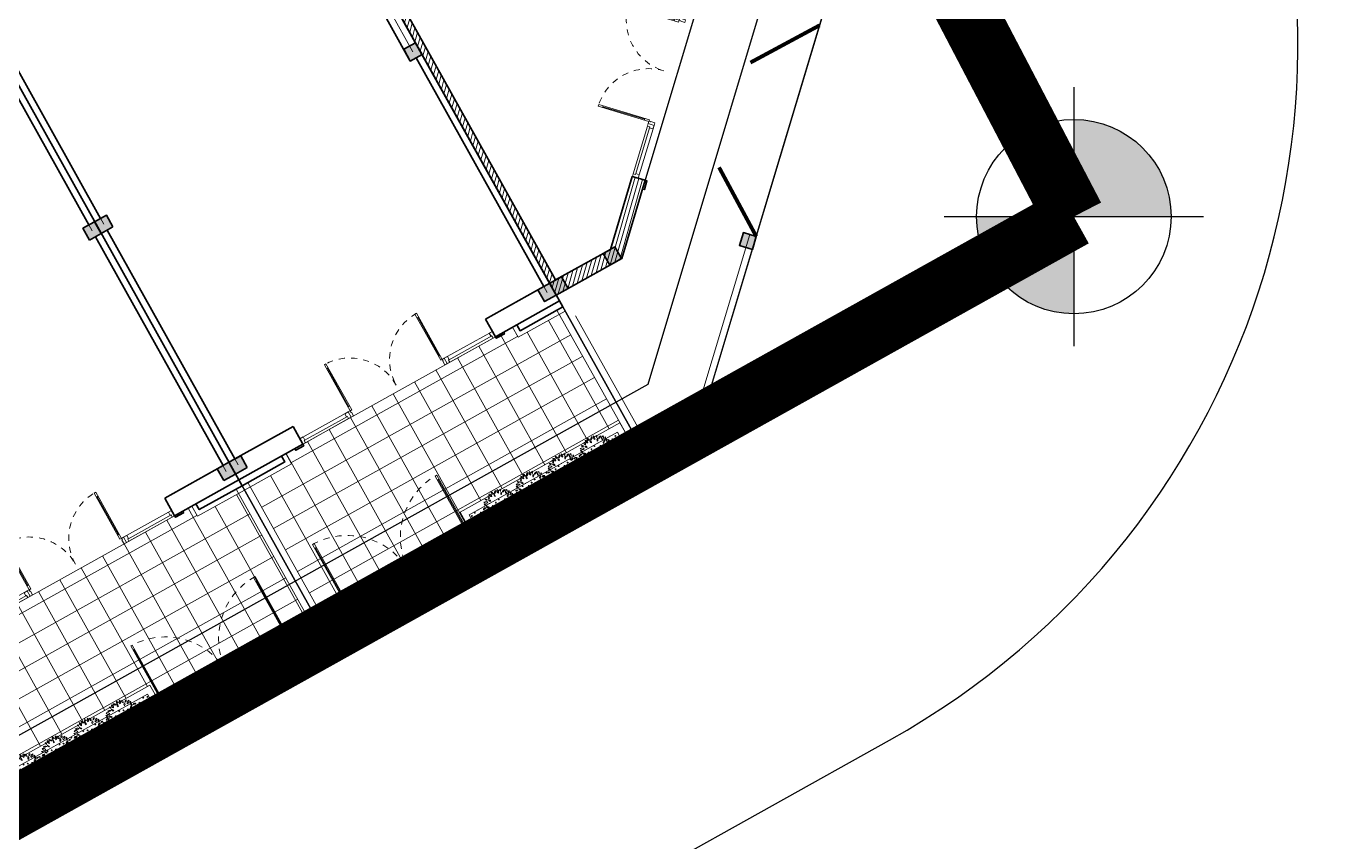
# Model space of a CAD drawing. Header units: millimetres. Extents: x 567980 to 569372, y 2065777 to 2066674.
# Drawn here: x 569140.37 to 569161.87, y 2066310.19 to 2066323.51 of the extents above; entities that cross this region are included whole.
import ezdxf

# ---------------------------------------------------------------- set-up
doc = ezdxf.new("R2010")
doc.units = ezdxf.units.MM
for name, pattern in [('ACAD_ISO10W100', [18.5, 12, -3, 0.5, -3]), ('CENTER', [3, 1.5, -0.5, 0.5, -0.5]), ('HIDDEN', [0.75, 0.5, -0.25]), ('HIDDEN2', [0.1875, 0.125, -0.0625])]:
    doc.linetypes.add(name, pattern=pattern)
for name, color, linetype, lineweight in [('A-CAY', 76, 'Continuous', 13), ('A-COT VACH', 2, 'Continuous', 35), ('A-CUA', 25, 'Continuous', 5), ('A-HATCH', 251, 'Continuous', 5), ('A-NET THAY', 125, 'Continuous', 18), ('A-TRUC', 250, 'CENTER', 5), ('A-TUONG', 255, 'Continuous', 35), ('boDnv', 54, 'Continuous', 25)]:
    doc.layers.add(name, color=color, linetype=linetype, lineweight=lineweight)
for name, color, linetype in [('ChiaLo', 128, 'CENTER'), ('datOlienke', 42, 'Continuous'), ('LogDg', 7, 'Continuous'), ('LoLK', 6, 'Continuous'), ('QH', 7, 'Continuous'), ('QUYEN', 7, 'Continuous'), ('RANHGIOI', 2, 'HIDDEN'), ('TimDg', 222, 'Continuous'), ('ViaHeS', 32, 'Continuous')]:
    doc.layers.add(name, color=color, linetype=linetype)
doc.styles.add('rms', font='romans.shx', dxfattribs={"width": 0.7, "bigfont": 'vns.shx'})
doc.linetypes.add('ADL', pattern='A,0.125,-0.15,["++",rms,S=0.5,R=0,X=0,Y=-0.2245],-1.35,1.125', length=2.75)

# ---------------------------------------------------------------- blocks, each defined once
blk = doc.blocks.new('moc')
at = {"layer": 'QH', "linetype": 'Continuous'}
h = blk.add_hatch(color=7, dxfattribs=at)
h.paths.add_polyline_path([(0, 0), (0.5292, 0, 0.414214), (0, 0.5292)])
h.paths.add_polyline_path([(-0.5292, 0, 0.414214), (0, -0.5292), (0, 0)])
for p, q in [((0, 0.7056), (0, -0.7056)), ((-0.7056, 0), (0.7056, 0))]:
    blk.add_line(p, q, dxfattribs=at)
blk.add_circle((0, 0), 0.5292, dxfattribs=at)
blk = doc.blocks.new('NEN')
at = {"layer": 'boDnv', "color": 10, "linetype": 'ADL', "ltscale": 0.25}
blk.add_lwpolyline([(453.046, -54.034), (455.698, -45.19, 0.001456), (450.312, -34.947), (283.441, -128.06), (289.631, -140.435), (295.361, -142.147), (300.824, -138.974)], format="xyb", close=True, dxfattribs=at)
at = {"layer": 'ChiaLo', "ltscale": 5}
for points in [[(443.264, -37.735), (453.01, -55.2)], [(438.025, -40.658), (447.77, -58.123)]]:
    blk.add_lwpolyline(points, dxfattribs=at)
at = {"layer": 'datOlienke'}
blk.add_lwpolyline([(453.888, -54.71), (456.773, -45.088, 0.001636), (450.717, -33.576), (282.119, -127.653), (288.93, -141.269), (295.49, -143.229), (301.319, -139.843)], format="xyb", close=True, dxfattribs=at)
at = {"layer": 'LogDg'}
blk.add_lwpolyline([(462.182, -42.484, 0.004173), (446.541, -13.107, 0.41755), (435.613, -9.94), (272.325, -101.054, 0.401037), (269.068, -111.618), (286.084, -145.639, 0.427514), (297.137, -149.047), (456.991, -59.849, 0.406017), (462.182, -42.484)], format="xyb", dxfattribs=at)
at = {"layer": 'LoLK'}
blk.add_lwpolyline([(450.717, -33.576), (443.264, -37.735), (453.01, -55.2), (453.888, -54.71), (456.773, -45.088, 0.001636)], format="xyb", close=True, dxfattribs=at)
for points in [[(443.264, -37.735), (438.025, -40.658), (447.77, -58.123), (453.01, -55.2)], [(438.025, -40.658), (432.785, -43.582), (442.531, -61.047), (447.77, -58.123)]]:
    blk.add_lwpolyline(points, close=True, dxfattribs=at)
at = {"layer": 'RANHGIOI', "color": 1, "ltscale": 9, "const_width": 1}
blk.add_lwpolyline([(-499.271, -471.636), (-50.48, -321.024, 0.050684), (130.425, -239.135), (301.319, -139.843), (460, -51.299, 0.006594), (435.293, -5.051), (303.078, 234.769), (284.672, 225.077), (-55.993, 76.586), (-56.839, 76.223, -0.005137), (-90.743, 62.093)], format="xyb", dxfattribs=at)
at = {"layer": 'TimDg', "linetype": 'ACAD_ISO10W100', "ltscale": 0.75}
blk.add_lwpolyline([(283.906, 294.402), (445.802, 0.743, -0.007517), (474.039, -52.348), (508.786, -120.117, 0.000278)], format="xyb", dxfattribs=at)
at = {"layer": 'ViaHeS'}
blk.add_lwpolyline([(441.258, -15.951), (434.5, -13.997), (275.291, -102.834), (273.162, -109.742), (288.93, -141.269), (295.49, -143.229), (301.319, -139.843), (453.888, -54.71), (456.773, -45.088, 0.004151)], format="xyb", close=True, dxfattribs=at)
at = {"layer": 'QH', "xscale": 3, "yscale": 3, "zscale": 3}
blk.add_blockref('moc', (460, -51.299), dxfattribs=at)
blk = doc.blocks.new('NEN A')
at = {"layer": 'datOlienke'}
blk.add_lwpolyline([(0, 0), (7.208, 6.997, 0.001636), (7.529, 20), (-185.54, 20), (-186.227, 4.791), (-181.454, -0.117), (-174.714, 0)], format="xyb", close=True, dxfattribs=at)
at = {"layer": 'LoLK'}
for points in [[(-7.005, 20), (-13.005, 20), (-13.005, 0), (-7.005, 0)], [(-1.005, 20), (-7.005, 20), (-7.005, 0), (-1.005, 0)]]:
    blk.add_lwpolyline(points, close=True, dxfattribs=at)
blk.add_lwpolyline([(7.529, 20), (-1.005, 20), (-1.005, 0), (0, 0), (7.208, 6.997, 0.001636)], format="xyb", close=True, dxfattribs=at)
blk = doc.blocks.new('cot 220')
at = {"layer": 'A-COT VACH'}
h = blk.add_hatch(color=256, dxfattribs=at)
h.dxf.hatch_style = 1
h.paths.add_polyline_path([(110, 110), (-110, 110), (-110, -110), (110, -110)])
blk.add_lwpolyline([(-110, -110), (110, -110), (110, 110), (-110, 110)], close=True, dxfattribs=at)
blk = doc.blocks.new('*U417')
for p, q in [((90, 1050), (50, 1050)), ((70, 100), (70, 1050)), ((2310, 1050), (2350, 1050)), ((2330, 100), (2330, 1050)), ((90, 100), (50, 100)), ((2310, 100), (2350, 100))]:
    blk.add_line(p, q)
for points in [[(50, 0), (90, 0), (90, 1150), (50, 1150)], [(2350, 0), (2310, 0), (2310, 1150), (2350, 1150)], [(0, -133), (60, -133), (60, -40), (50, -40), (50, 0), (0, 0)], [(2400, -133), (2340, -133), (2340, -40), (2350, -40), (2350, 0), (2400, 0)]]:
    blk.add_lwpolyline(points, close=True)
at = {"linetype": 'HIDDEN2'}
for centre, start, end in [((50, 0), 0, 90), ((2350, 0), 90, 180)]:
    blk.add_arc(centre, 1150, start, end, dxfattribs=at)
blk = doc.blocks.new('phao cua chinh mb a1')
at = {"layer": 'A-TUONG'}
blk.add_lwpolyline([(0, 0), (0, -30), (-150, -30), (-150, 0)], dxfattribs=at)
blk = doc.blocks.new('*U303')
at = {"ltscale": 10}
for p, q in [((900, 0), (0, 0)), ((855, -60), (45, -60)), ((855, -100), (45, -100))]:
    blk.add_line(p, q, dxfattribs=at)
for points in [[(0, -100), (45, -100), (45, -60), (60, -60), (60, 0), (0, 0)], [(900, -100), (855, -100), (855, -60), (840, -60), (840, 0), (900, 0)]]:
    blk.add_lwpolyline(points, close=True, dxfattribs=at)
blk = doc.blocks.new('T1T2')
at = {"layer": 'A-HATCH'}
h = blk.add_hatch(dxfattribs=at)
h.set_pattern_fill('ANSI31', color=256, scale=0.5)
h.set_pattern_definition([(45, (-220.69746, 87.5), (-0.044194174, 0.044194174), [])])
h.paths.add_polyline_path([(0.22, -3.85), (0.11, -3.85), (0.11, -2.22), (2.09, -2.22), (2.09, -2), (0, -2), (0, -17), (1.224, -17), (2.181, -16.071), (2.028, -15.913), (1.135, -16.78), (0.11, -16.78), (0.11, -11.56), (0.22, -11.56)])
h.paths.add_polyline_path([(5.766, -10.83), (5.546, -10.825), (5.504, -12.539), (4.611, -13.406), (4.764, -13.563), (5.722, -12.634)])
h.paths.add_polyline_path([(5.828, -8.331), (5.608, -8.325), (5.586, -9.225), (5.806, -9.23)])
h.paths.add_polyline_path([(5.858, -7.131), (5.638, -7.126), (5.623, -7.725), (5.843, -7.731)])
h.paths.add_polyline_path([(5.917, -4.732), (5.697, -4.726), (5.667, -5.926), (5.887, -5.931)])
h.paths.add_polyline_path([(5.984, -2), (4.89, -2), (4.89, -2.22), (5.759, -2.22), (5.736, -3.127), (5.956, -3.132)])
h.paths.add_polyline_path([(2.09, -3.12), (1.98, -3.12), (1.98, -3.85), (2.09, -3.85)], flags=17)
h.paths.add_polyline_path([(2.09, -2.22), (1.98, -2.22), (1.98, -2.32), (2.09, -2.32)], flags=17)
h.paths.add_polyline_path([(2.09, -3.85), (0.22, -3.85), (0.22, -3.96), (1.98, -3.96), (1.98, -4.07), (2.09, -4.07)], flags=17)
h.paths.add_polyline_path([(0.48, -4.7), (0.22, -4.7), (0.22, -4.81), (0.37, -4.81), (0.37, -5.6), (0.48, -5.6)], flags=17)
h.paths.add_polyline_path([(2.09, -4.873), (1.98, -4.873), (1.98, -5.6), (2.09, -5.6)], flags=17)
at = {"layer": 'A-NET THAY'}
blk.add_line((2.181, -16.071), (4.764, -13.563), dxfattribs=at)
for points in [[(0, -2), (0, 0), (8.534, 0), (8.213, -13.003), (1.005, -20), (0, -20), (0, -17)], [(3.241, -17.676), (0.961, -19.89), (0.11, -19.89), (0.11, -17.45)]]:
    blk.add_lwpolyline(points, dxfattribs=at)
at = {"layer": 'A-TUONG'}
blk.add_line((2.181, -16.071), (2.028, -15.913), dxfattribs=at)
for points in [[(2.181, -16.071), (1.224, -17), (0, -17), (0, -2), (2.09, -2)], [(2.028, -15.913), (1.135, -16.78), (0.11, -16.78), (0.11, -11.56), (0.22, -11.56), (0.22, -3.85), (0.11, -3.85), (0.11, -2.22), (2.09, -2.22)]]:
    blk.add_lwpolyline(points, dxfattribs=at)
at = {"layer": 'Defpoints'}
blk.add_lwpolyline([(0, -2), (0, -17), (1.224, -17), (5.722, -12.634), (5.984, -2)], close=True, dxfattribs=at)
at = {"layer": 'QUYEN'}
for points in [[(5.901, -15.248, 0.0625, 0.0625, 0), (4.619, -15.229, 0, 0, 0.192739), (5.004, -16.118, 0, 0, 1.782882)], [(3.318, -17.755, 0.0625, 0.0625, 0), (3.337, -16.474, 0, 0, -0.192739), (4.215, -16.885, 0, 0, -1.782882)]]:
    blk.add_lwpolyline(points, format="xyseb", dxfattribs=at)
at = {"layer": 'A-COT VACH', "xscale": 0.001, "yscale": 0.001, "zscale": 0.001}
for p in [(0.11, -16.89), (1.11, -16.89), (0.11, -19.89), (0.895, -19.89)]:
    blk.add_blockref('cot 220', p, dxfattribs=at)
at = {"layer": 'A-COT VACH', "xscale": 0.001, "yscale": 0.001, "zscale": 0.001, "rotation": 44.14830015483897}
blk.add_blockref('cot 220', (3.162, -17.753), dxfattribs=at)
at = {"layer": 'A-CUA', "extrusion": (0, 0, -1), "xscale": -0.0007500000000000045, "yscale": 0.0007500000000000045, "zscale": -0.0007500000000000045, "rotation": 315.8517635071545}
blk.add_blockref('*U417', (-2.674, -15.286), dxfattribs=at)
at = {"layer": 'A-CUA', "xscale": -0.001, "yscale": 0.001, "zscale": 0.001, "rotation": 224.1482364928455}
blk.add_blockref('*U303', (2.098, -15.985), dxfattribs=at)
at = {"layer": 'A-NET THAY', "xscale": 0.001, "yscale": 0.001, "zscale": 0.001, "rotation": 44.14823649284553}
blk.add_blockref('phao cua chinh mb a1', (2.181, -16.071), dxfattribs=at)
blk = doc.blocks.new('cot gia md a1')
at = {"layer": 'A-NET THAY'}
blk.add_lwpolyline([(880, 0), (880, -190), (0, -190), (0, -110)], dxfattribs=at)
at = {"layer": 'A-TUONG'}
blk.add_lwpolyline([(800, 0), (800, -110), (0, -110), (0, 0)], dxfattribs=at)
blk = doc.blocks.new('TRU CONG')
at = {"layer": 'A-NET THAY'}
blk.add_lwpolyline([(0, 0), (500, 0), (500, 220), (0, 220)], close=True, dxfattribs=at)
blk = doc.blocks.new('*U304')
for p, q in [((90, 1450), (50, 1450)), ((70, 100), (70, 1450)), ((3110, 1450), (3150, 1450)), ((3130, 100), (3130, 1450)), ((90, 100), (50, 100)), ((3110, 100), (3150, 100))]:
    blk.add_line(p, q)
for points in [[(50, 0), (90, 0), (90, 1550), (50, 1550)], [(3150, 0), (3110, 0), (3110, 1550), (3150, 1550)], [(0, -133), (60, -133), (60, -40), (50, -40), (50, 0), (0, 0)], [(3200, -133), (3140, -133), (3140, -40), (3150, -40), (3150, 0), (3200, 0)]]:
    blk.add_lwpolyline(points, close=True)
at = {"linetype": 'HIDDEN2'}
for centre, start, end in [((50, 0), 0, 90), ((3150, 0), 90, 180)]:
    blk.add_arc(centre, 1550, start, end, dxfattribs=at)
blk = doc.blocks.new('*U316')
at = {"layer": 'A-NET THAY'}
blk.add_lwpolyline([(-0.015, -0.015), (0.015, -0.015), (0.015, 0.015), (-0.015, 0.015)], close=True, dxfattribs=at)
blk = doc.blocks.new('*U317')
at = {"layer": 'A-NET THAY', "color": 0, "linetype": 'ByBlock', "lineweight": -2, "transparency": 16777216}
for p in [(0, 0), (0.15, 0), (0.3, 0), (0.45, 0), (0.6, 0), (0.75, 0), (0.9, 0), (1.05, 0), (1.2, 0), (1.35, 0), (1.5, 0), (1.65, 0), (1.8, 0), (1.95, 0), (2.1, 0), (2.25, 0)]:
    blk.add_blockref('*U316', p, dxfattribs=at)
blk = doc.blocks.new('mb-cay40')
at = {"color": 0, "linetype": 'ByBlock'}
for centre, radius, start, end in [((-654, 503), 44.2, 163.4933, 274.4697), ((-693, 471), 44.2, 343.4933, 94.4697), ((-542, 597), 98.1, 183.3189, 263.1904), ((-651, 494), 98.1, 3.3189, 83.1904), ((-620, 357), 75.8, 22.5723, 98.3335), ((-561, 461), 75.8, 202.5723, 278.3335), ((-554, 556), 69.9, 25.4537, 116.6852), ((-522, 648), 69.9, 205.4537, 296.6852), ((-427, 694), 54.1, 146.8151, 244.0193), ((-496, 675), 54.1, 326.8151, 64.0193), ((-390, 597), 66.9, 168.8066, 257.6391), ((-470, 545), 66.9, 348.8066, 77.6391), ((-300, 710), 100, 149.4737, 231.7586), ((-448, 683), 100, 329.4737, 51.7586), ((-231, 779), 98.1, 192.306, 259.6849), ((-344, 662), 98.1, 12.306, 79.6849), ((-148, 638), 79.7, 145.5248, 220.8327), ((-273, 631), 79.7, 325.5248, 40.8327), ((-136, 737), 62.9, 125.4093, 202.7101), ((-231, 764), 62.9, 305.4093, 22.7101), ((16, 684), 137, 133.8117, 194.3077), ((-211, 749), 137, 313.8117, 14.3077), ((113, 711), 137, 163.4642, 212.7906), ((49, 562), 68.8, 103.8914, 198.9039), ((-134, 676), 137, 343.4642, 32.7906), ((-33, 607), 68.8, 283.8914, 18.9039), ((138, 616), 80.6, 104.1004, 168.465), ((40, 710), 80.6, 284.1004, 348.465), ((230, 506), 141, 100.3005, 160.4476), ((72, 692), 141, 280.3005, 340.4476), ((213, 369), 79.6, 86.0282, 161.3698), ((143, 474), 79.6, 266.0282, 341.3698), ((260, 521), 76.9, 122.5817, 207.18), ((150, 551), 76.9, 302.5817, 27.18), ((300, 426), 53.5, 59.9815, 155.6676), ((278, 494), 53.5, 239.9815, 335.6676), ((-767, 152), 75.6, 44.2576, 108.5927), ((-736, 277), 75.6, 224.2576, 288.5927), ((-743, 226), 96, 30.9482, 110.5784), ((-695, 365), 96, 210.9482, 290.5784), ((-787, 176), 111, 280.8762, 345.4479), ((-659, 40), 111, 100.8762, 165.4479), ((-690, -39), 87.4, 54.9745, 151.3792), ((-716, 74), 87.4, 234.9745, 331.3792), ((-680, 301), 102, 69.7201, 135.6489), ((-718, 468), 102, 249.7201, 315.6489), ((-638, 119), 83.9, 60.5095, 129.292), ((-649, 257), 83.9, 240.5095, 309.292), ((159, -75), 77.3, 28.8072, 103.9199), ((208, 37), 77.3, 208.8072, 283.9199), ((243, 141), 78, 58.8748, 131.2135), ((232, 267), 78, 238.8748, 311.2135), ((320, 284), 110, 64.7353, 140.5781), ((282, 453), 110, 244.7353, 320.5781), ((314, -59), 90.4, 71.3712, 141.7535), ((272, 83), 90.4, 251.3712, 321.7535), ((293, 25), 97.6, 29.1952, 106.7189), ((350, 166), 97.6, 209.1952, 286.7189), ((359, 242), 79.1, 90.2529, 173.5221), ((280, 330), 79.1, 270.2529, 353.5221), ((344, 142), 53.6, 28.1981, 112.1918), ((371, 217), 53.6, 208.1981, 292.1918), ((-675, -123), 70, 71.8192, 140.0818), ((-707, -12), 70, 251.8192, 320.0818), ((-557, -163), 78, 113.4753, 203.456), ((-660, -123), 78, 293.4753, 23.456), ((-617, 21), 75, 267.1724, 337.2365), ((-551, -83), 75, 87.1724, 157.2365), ((-605, -147), 107, 271.6328, 352.0268), ((-496, -269), 107, 91.6328, 172.0268), ((-473, -294), 49.3, 76.5419, 193.4774), ((-509, -257), 49.3, 256.5419, 13.4774), ((-342, -221), 95.9, 122.8873, 186.7253), ((-489, -152), 95.9, 302.8873, 6.7253), ((-314, -281), 91.1, 159.117, 230.3606), ((-457, -318), 91.1, 339.117, 50.3606), ((-220, -348), 109, 122.117, 201.7275), ((-379, -297), 109, 302.117, 21.7275), ((-170, -364), 62.5, 129.7475, 206.0709), ((-267, -343), 62.5, 309.7475, 26.0709), ((-133, -236), 75.4, 148.7877, 221.5977), ((-253, -247), 75.4, 328.7877, 41.5977), ((-160, -372), 84.6, 5.3196, 80.419), ((-61, -281), 84.6, 185.3196, 260.419), ((100, -278), 148, 165.2071, 218.3217), ((-159, -332), 148, 345.2071, 38.3217), ((-19, -211), 70.3, 353.65, 74.6514), ((70, -151), 70.3, 173.65, 254.6514), ((110, -276), 64.3, 156.7754, 231.288), ((11, -301), 64.3, 336.7754, 51.288), ((113, -290), 96.7, 38.6962, 106.2415), ((162, -137), 96.7, 218.6962, 286.2415), ((133, -213), 116, 6.5487, 76.8911), ((275, -87), 116, 186.5487, 256.8911), ((243, -118), 50.7, 359.2557, 87.6287), ((296, -68), 50.7, 179.2557, 267.6287)]:
    blk.add_arc(centre, radius, start, end, dxfattribs=at)
blk = doc.blocks.new('*U310')
at = {"layer": 'A-CAY', "xscale": 0.0005, "yscale": 0.0005, "zscale": 0.0005, "rotation": 296.5718179110141}
blk.add_blockref('mb-cay40', (-0.044, -0.134), dxfattribs=at)
blk = doc.blocks.new('*U311')
at = {"layer": 'A-NET THAY', "color": 0, "linetype": 'ByBlock', "lineweight": -2, "transparency": 16777216}
for p in [(0, 0), (0.6, 0), (1.2, 0), (1.8, 0)]:
    blk.add_blockref('*U310', p, dxfattribs=at)
blk = doc.blocks.new('*U305')
for p, q in [((90, -100), (50, -100)), ((70, -100), (70, -1050)), ((2310, -100), (2350, -100)), ((2330, -100), (2330, -1050)), ((90, -1050), (50, -1050)), ((2310, -1050), (2350, -1050))]:
    blk.add_line(p, q)
for points in [[(0, 133), (60, 133), (60, 40), (50, 40), (50, 0), (0, 0)], [(2400, 133), (2340, 133), (2340, 40), (2350, 40), (2350, 0), (2400, 0)], [(50, 0), (90, 0), (90, -1150), (50, -1150)], [(2350, 0), (2310, 0), (2310, -1150), (2350, -1150)]]:
    blk.add_lwpolyline(points, close=True)
at = {"linetype": 'HIDDEN2'}
for centre, start, end in [((50, 0), 270, 0), ((2350, 0), 180, 270)]:
    blk.add_arc(centre, 1150, start, end, dxfattribs=at)
blk = doc.blocks.new('MBT1 A1')
at = {"layer": 'A-HATCH'}
h = blk.add_hatch(dxfattribs=at)
h.set_pattern_fill('SQRTMPLT', color=256, scale=0.4, pattern_type=2)
h.set_pattern_definition([(6e-15, (-410.51707, -66.48982), (-3e-17, 0.4), []), (90, (-410.51707, -66.48982), (-0.4, 0), [])])
h.paths.add_polyline_path([(5.89, -17.3), (5.12, -17.3), (5.12, -17.11), (4.95, -17.11), (4.95, -17.14), (4.8, -17.14), (4.8, -17.11), (1.2, -17.11), (1.2, -17.14), (1.05, -17.14), (1.05, -17.11), (0.88, -17.11), (0.88, -17.3), (0.11, -17.3), (0.11, -19.33), (3.1, -19.33), (3.1, -19.78), (3.1, -19.89), (5.5, -19.89), (5.5, -19.78), (5.89, -19.78)])
at = {"layer": 'A-HATCH', "true_color": 0x46cb3a}
h = blk.add_hatch(dxfattribs=at)
h.set_pattern_fill('CROSS', color=95, scale=0.2, angle=-63.4282, double=1)
h.set_pattern_definition([(296.571818, (-410.51707, -66.48982), (0.0670846797, -0.022352757), [0.025, -0.075]), (26.571818, (-410.522656, -66.50659), (0.022352757, 0.0670846797), [0.025, -0.075])])
h.paths.add_polyline_path([(2.99, -19.44), (0.22, -19.44), (0.22, -19.78), (2.99, -19.78)])
at = {"layer": 'A-NET THAY'}
for p, q in [((1.2, -17.11), (4.8, -17.11)), ((3.1, -19.89), (5.5, -19.89)), ((0.5, -20), (5.5, -20))]:
    blk.add_line(p, q, dxfattribs=at)
for points in [[(0, -19.78), (0, -17.22), (0.11, -17.22), (0.11, -19.78)], [(6, -19.78), (6, -17.22), (5.89, -17.22), (5.89, -19.78)], [(0.11, -19.78), (3.1, -19.78), (3.1, -19.33), (0.11, -19.33)], [(0.5, -19.89), (3.1, -19.89), (3.1, -19.78), (0.5, -19.78)], [(2.99, -19.89), (3.1, -19.89), (3.1, -19.78), (2.99, -19.78)]]:
    blk.add_lwpolyline(points, close=True, dxfattribs=at)
blk.add_lwpolyline([(2.99, -19.78), (2.99, -19.44), (0.22, -19.44), (0.22, -19.78)], dxfattribs=at)
at = {"layer": 'A-TRUC', "ltscale": 0.5}
for p, q in [((0.11, -16.89), (0.11, -2.11)), ((5.89, -16.89), (5.89, -2.11))]:
    blk.add_line(p, q, dxfattribs=at)
at = {"layer": 'A-TUONG'}
for p, q in [((0, -17.11), (0, -2)), ((6, -17.11), (6, -2)), ((5.89, -12.28), (5.89, -2.22)), ((0.22, -12.5), (0.22, -7.73)), ((0.22, -12.5), (0.11, -12.5)), ((0.11, -16.78), (0.11, -12.5)), ((5.89, -16.78), (5.89, -12.5)), ((0.11, -16.78), (1.2, -16.78)), ((1.2, -17.11), (1.2, -16.78)), ((5.89, -16.78), (4.8, -16.78)), ((4.8, -17.11), (4.8, -16.78)), ((0, -17.11), (1.2, -17.11)), ((4.8, -17.11), (6, -17.11))]:
    blk.add_line(p, q, dxfattribs=at)
blk.add_lwpolyline([(5.78, -12.5), (6, -12.5), (6, -12.28), (5.78, -12.28)], close=True, dxfattribs=at)
at = {"layer": 'A-COT VACH', "xscale": 0.001, "yscale": 0.001, "zscale": 0.001}
for p in [(0.11, -12.39), (5.89, -12.39), (0.11, -16.89), (5.89, -16.89)]:
    blk.add_blockref('cot 220', p, dxfattribs=at)
at = {"layer": 'A-CUA', "extrusion": (0, 0, -1), "xscale": 0.0007500000000000045, "yscale": 0.0007500000000000045, "zscale": -0.0007500000000000046, "rotation": 179.9999363377021}
blk.add_blockref('*U305', (-2.1, -17.01), dxfattribs=at)
at = {"layer": 'A-CUA', "yscale": 0.001, "zscale": 0.001, "rotation": 6.366229791333411e-05}
for p, xscale in [((1.2, -17.01), 0.001), ((4.8, -17.01), -0.001)]:
    blk.add_blockref('*U303', p, dxfattribs=dict(at, xscale=xscale))
at = {"layer": 'A-CUA', "extrusion": (0, 0, -1), "xscale": -0.0007500000000000044, "yscale": 0.0007500000000000044, "zscale": -0.0007500000000000044}
blk.add_blockref('*U304', (-3.1, -19.78), dxfattribs=at)
at = {"layer": 'A-NET THAY', "yscale": 0.001, "zscale": 0.001}
for name, p, xscale in [('cot gia md a1', (0, -17.11), 0.001), ('phao cua chinh mb a1', (1.2, -17.11), 0.001), ('phao cua chinh mb a1', (4.8, -17.11), -0.001), ('cot gia md a1', (6, -17.11), -0.001), ('TRU CONG', (0, -20), 0.001), ('TRU CONG', (6, -20), -0.001)]:
    blk.add_blockref(name, p, dxfattribs=dict(at, xscale=xscale))
at = {"layer": 'A-NET THAY'}
for name, p in [('*U311', (0.67, -19.587)), ('*U317', (0.62, -19.835))]:
    blk.add_blockref(name, p, dxfattribs=at)
blk = doc.blocks.new('MBT1 A')
at = {"layer": 'LoLK'}
for name, p in [('NEN A', (0, 0)), ('MBT1 A1', (-13.005, 20)), ('T1T2', (-1.005, 20))]:
    blk.add_blockref(name, p, dxfattribs=at)
at = {"layer": 'LoLK', "xscale": -0.9999999999999999}
blk.add_blockref('MBT1 A1', (-1.005, 20), dxfattribs=at)

msp = doc.modelspace()

# ---------------------------------------------------------------- linework, layer by layer
at = {"layer": 'RANHGIOI', "color": 1, "ltscale": 9, "const_width": 1}
msp.add_lwpolyline([(568198.209, 2065900.061), (568647.001, 2066050.673, 0.050684), (568827.906, 2066132.562), (568998.799, 2066231.855), (569157.481, 2066320.398, 0.006594), (569132.774, 2066366.646), (569000.559, 2066606.466), (568982.152, 2066596.774), (568641.488, 2066448.283), (568640.642, 2066447.92, -0.005137), (568606.738, 2066433.79)], format="xyb", dxfattribs=at)

# ---------------------------------------------------------------- next in the draw order: block references
at = {"layer": 'boDnv'}
msp.add_blockref('NEN', (568697.481, 2066371.697), dxfattribs=at)

# ---------------------------------------------------------------- next in the draw order: block references
at = {"layer": 'LoLK', "rotation": 29.16129448356799}
msp.add_blockref('MBT1 A', (569151.368, 2066316.987), dxfattribs=at)

doc.saveas('drawing.dxf')
